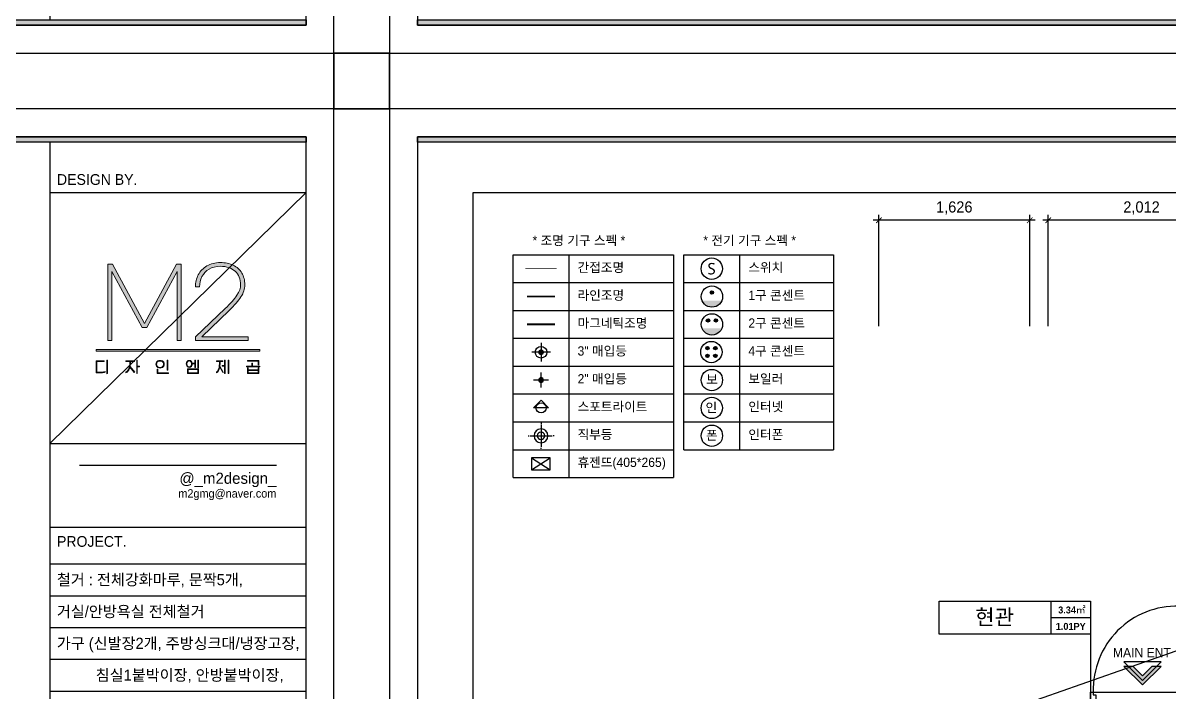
# Model space of a CAD drawing. Header units: millimetres. Extents: x 118028 to 193504, y 42792 to 96100.
# Drawn here: x 163751 to 176109, y 70797 to 78006 of the extents above; entities that cross this region are included whole.
import ezdxf
from ezdxf.enums import TextEntityAlignment as Align

# ---------------------------------------------------------------- set-up
doc = ezdxf.new("R2010")
doc.units = ezdxf.units.MM
doc.header["$LTSCALE"] = 30
doc.header["$PDMODE"] = 3
doc.linetypes.add('HID', pattern=[2.3, 1.5, -0.8])
doc.layers.get('DEFPOINTS').update_dxf_attribs({"color": 248})
for name, color, linetype in [('0-ELC TEXT', 7, 'Continuous'), ('03-TEXT', 3, 'Continuous'), ('06-LIGHT', 4, 'Continuous'), ('07-DIM WAL', 5, 'Continuous'), ('3.기호.계단선', 30, 'Continuous'), ('_U+B808_U+C774_U+C5B4 2', 7, 'Continuous'), ('CEIL-DOOR', 6, 'Continuous'), ('F-SYM', 7, 'Continuous'), ('FORM(YOURNAME)-1', 1, 'Continuous'), ('FORM(YOURNAME)-11', 1, 'Continuous'), ('HAT', 8, 'Continuous'), ('RC-LIGHT', 7, 'Continuous'), ('U-LANP', 6, 'Continuous'), ('도면층4', 4, 'Continuous'), ('도면층5', 5, 'Continuous'), ('설비', 140, 'Continuous')]:
    doc.layers.add(name, color=color, linetype=linetype)
doc.styles.add('HY 울릉도 L', font='')
doc.styles.add('YOURNAME', font='HY울릉도M.TTF')
doc.styles.add('넥슨고딕', font='NEXONLv1GothicBold.ttf')
doc.styles.add('코레일둥고', font='Korail_Round_Gothic_Medium.ttf')
doc.styles.get('HY 울릉도 L').set_extended_font_data('HY울릉도L')
doc.dimstyles.new('60', dxfattribs={"dimscale": 60, "dimtxt": 2, "dimasz": 1, "dimexe": 1, "dimexo": 1, "dimgap": 1, "dimtad": 1, "dimdec": 0, "dimrnd": 0.05, "dimdsep": 46, "dimlunit": 6, "dimtxsty": 'HY 울릉도 L', "dimblk": 'ARCHTICK', "dimcen": 2.5, "dimdle": 1, "dimclrd": 133, "dimclre": 133, "dimclrt": 30, "dimadec": 0, "dimazin": 0, "dimtfac": 1, "dimtdec": 0, "dimtix": 1, "dimtmove": 2, "dimatfit": 3, "dimldrblk": 'ARCHTICK', "dimfxl": 1, "dimlwd": -1, "dimlwe": -1, "dimarcsym": 0})

# ---------------------------------------------------------------- blocks, each defined once
blk = doc.blocks.new('block 34')
at = {"layer": '_U+B808_U+C774_U+C5B4 2'}
h = blk.add_hatch(color=35, dxfattribs=at)
h.dxf.hatch_style = 2
h.paths.add_polyline_path([(674.6, -105.53), (675.73, -105.53), (683.42, -119.69), (691.1, -105.53), (692.22, -105.53), (692.22, -123.82), (691.22, -123.82), (691.22, -107.31), (683.97, -120.67), (682.84, -120.67), (675.59, -107.31), (675.59, -123.82), (674.6, -123.82)])
h = blk.add_hatch(color=35, dxfattribs=at)
h.dxf.hatch_style = 2
edge = h.paths.add_edge_path()
edge.add_spline(control_points=[(704.68, -105.78), (705.57, -106.21), (706.25, -106.83), (706.73, -107.63), (707.21, -108.43), (707.45, -109.38), (707.45, -110.46), (707.45, -111.43), (707.14, -112.39), (706.53, -113.34), (705.92, -114.29), (704.98, -115.38), (703.7, -116.62), (703.7, -116.62), (697.12, -122.91), (697.12, -122.91), (697.12, -122.91), (708.26, -122.91), (708.26, -122.91), (708.26, -122.91), (708.26, -123.82), (708.26, -123.82), (708.26, -123.82), (695.66, -123.82), (695.66, -123.82), (695.66, -123.82), (695.66, -122.91), (695.66, -122.91), (695.66, -122.91), (702.73, -116.15), (702.73, -116.15), (703.99, -114.93), (704.93, -113.86), (705.54, -112.95), (706.15, -112.03), (706.45, -111.2), (706.45, -110.46), (706.45, -109.07), (706.01, -107.98), (705.12, -107.2), (704.23, -106.42), (703.05, -106.03), (701.57, -106.03), (700.53, -106.03), (699.64, -106.26), (698.89, -106.71), (698.15, -107.15), (697.57, -107.75), (697.18, -108.5), (696.79, -109.25), (696.59, -110.06), (696.59, -110.94), (696.59, -110.94), (695.59, -110.94), (695.59, -110.94), (695.59, -109.89), (695.83, -108.93), (696.3, -108.05), (696.77, -107.17), (697.46, -106.46), (698.36, -105.93), (699.26, -105.4), (700.33, -105.13), (701.57, -105.13), (702.76, -105.13), (703.79, -105.35), (704.68, -105.78)], knot_values=[0, 0, 0, 0, 1, 1, 1, 2, 2, 2, 3, 3, 3, 4, 4, 4, 5, 5, 5, 6, 6, 6, 7, 7, 7, 8, 8, 8, 9, 9, 9, 10, 10, 10, 11, 11, 11, 12, 12, 12, 13, 13, 13, 14, 14, 14, 15, 15, 15, 16, 16, 16, 17, 17, 17, 18, 18, 18, 19, 19, 19, 20, 20, 20, 21, 21, 21, 22, 22, 22, 22], degree=3, periodic=0)
at = {"layer": '_U+B808_U+C774_U+C5B4 2', "lineweight": 0}
blk.add_lwpolyline([(674.6, -105.53), (675.73, -105.53), (683.42, -119.69), (691.1, -105.53), (692.22, -105.53), (692.22, -123.82), (691.22, -123.82), (691.22, -107.31), (683.97, -120.67), (682.84, -120.67), (675.59, -107.31), (675.59, -123.82), (674.6, -123.82), (674.6, -105.53)], dxfattribs=at)
blk.add_open_spline([(704.68, -105.78), (705.57, -106.21), (706.25, -106.83), (706.73, -107.63), (707.21, -108.43), (707.45, -109.38), (707.45, -110.46), (707.45, -111.43), (707.14, -112.39), (706.53, -113.34), (705.92, -114.29), (704.98, -115.38), (703.7, -116.62), (703.7, -116.62), (697.12, -122.91), (697.12, -122.91), (697.12, -122.91), (708.26, -122.91), (708.26, -122.91), (708.26, -122.91), (708.26, -123.82), (708.26, -123.82), (708.26, -123.82), (695.66, -123.82), (695.66, -123.82), (695.66, -123.82), (695.66, -122.91), (695.66, -122.91), (695.66, -122.91), (702.73, -116.15), (702.73, -116.15), (703.99, -114.93), (704.93, -113.86), (705.54, -112.95), (706.15, -112.03), (706.45, -111.2), (706.45, -110.46), (706.45, -109.07), (706.01, -107.98), (705.12, -107.2), (704.23, -106.42), (703.05, -106.03), (701.57, -106.03), (700.53, -106.03), (699.64, -106.26), (698.89, -106.71), (698.15, -107.15), (697.57, -107.75), (697.18, -108.5), (696.79, -109.25), (696.59, -110.06), (696.59, -110.94), (696.59, -110.94), (695.59, -110.94), (695.59, -110.94), (695.59, -109.89), (695.83, -108.93), (696.3, -108.05), (696.77, -107.17), (697.46, -106.46), (698.36, -105.93), (699.26, -105.4), (700.33, -105.13), (701.57, -105.13), (702.76, -105.13), (703.79, -105.35), (704.68, -105.78)], degree=3, knots=[0, 0, 0, 0, 1, 1, 1, 2, 2, 2, 3, 3, 3, 4, 4, 4, 5, 5, 5, 6, 6, 6, 7, 7, 7, 8, 8, 8, 9, 9, 9, 10, 10, 10, 11, 11, 11, 12, 12, 12, 13, 13, 13, 14, 14, 14, 15, 15, 15, 16, 16, 16, 17, 17, 17, 18, 18, 18, 19, 19, 19, 20, 20, 20, 21, 21, 21, 22, 22, 22, 22], dxfattribs=at)
blk = doc.blocks.new('block 35')
at = {"layer": '_U+B808_U+C774_U+C5B4 2'}
h = blk.add_hatch(color=35, dxfattribs=at)
h.dxf.hatch_style = 2
edge = h.paths.add_edge_path()
edge.add_spline(control_points=[(673.72, -128.8), (673.72, -128.8), (672, -128.8), (672, -128.8), (672, -128.8), (672, -131.36), (672, -131.36), (672, -131.36), (673.14, -131.36), (673.14, -131.36), (673.29, -131.36), (673.44, -131.34), (673.6, -131.31), (673.75, -131.28), (673.88, -131.24), (673.98, -131.2), (673.98, -131.2), (673.98, -131.35), (673.98, -131.35), (673.88, -131.4), (673.75, -131.44), (673.6, -131.47), (673.45, -131.49), (673.3, -131.51), (673.14, -131.51), (673.14, -131.51), (671.83, -131.51), (671.83, -131.51), (671.83, -131.51), (671.83, -128.65), (671.83, -128.65), (671.83, -128.65), (673.72, -128.65), (673.72, -128.65), (673.72, -128.65), (673.72, -128.8), (673.72, -128.8)], knot_values=[0, 0, 0, 0, 1, 1, 1, 2, 2, 2, 3, 3, 3, 4, 4, 4, 5, 5, 5, 6, 6, 6, 7, 7, 7, 8, 8, 8, 9, 9, 9, 10, 10, 10, 11, 11, 11, 12, 12, 12, 12], degree=3, periodic=0)
h.paths.add_polyline_path([(674.54, -131.73), (674.38, -131.74), (674.38, -128.5), (674.54, -128.5)])
h = blk.add_hatch(color=35, dxfattribs=at)
h.dxf.hatch_style = 2
edge = h.paths.add_edge_path()
edge.add_spline(control_points=[(679.96, -130.01), (679.96, -130.01), (681.09, -131.37), (681.09, -131.37), (681.09, -131.37), (680.96, -131.47), (680.96, -131.47), (680.96, -131.47), (679.92, -130.19), (679.92, -130.19), (679.82, -130.57), (679.69, -130.87), (679.52, -131.09), (679.35, -131.32), (679.14, -131.46), (678.9, -131.51), (678.9, -131.51), (678.9, -131.36), (678.9, -131.36), (679.11, -131.3), (679.3, -131.16), (679.45, -130.93), (679.6, -130.7), (679.71, -130.39), (679.79, -130.03), (679.86, -129.66), (679.91, -129.25), (679.91, -128.8), (679.91, -128.8), (678.97, -128.8), (678.97, -128.8), (678.97, -128.8), (678.97, -128.65), (678.97, -128.65), (678.97, -128.65), (681, -128.65), (681, -128.65), (681, -128.65), (681, -128.8), (681, -128.8), (681, -128.8), (680.07, -128.8), (680.07, -128.8), (680.06, -129.26), (680.03, -129.66), (679.96, -130.01)], knot_values=[0, 0, 0, 0, 1, 1, 1, 2, 2, 2, 3, 3, 3, 4, 4, 4, 5, 5, 5, 6, 6, 6, 7, 7, 7, 8, 8, 8, 9, 9, 9, 10, 10, 10, 11, 11, 11, 12, 12, 12, 13, 13, 13, 14, 14, 14, 15, 15, 15, 15], degree=3, periodic=0)
h.paths.add_polyline_path([(682.21, -130.06), (681.69, -130.06), (681.69, -131.73), (681.54, -131.73), (681.54, -128.5), (681.69, -128.5), (681.69, -129.92), (682.21, -129.92)])
h = blk.add_hatch(color=35, dxfattribs=at)
h.dxf.hatch_style = 2
edge = h.paths.add_edge_path()
edge.add_spline(control_points=[(687.69, -128.68), (687.84, -128.76), (687.95, -128.87), (688.03, -129.01), (688.11, -129.15), (688.15, -129.3), (688.15, -129.47), (688.15, -129.64), (688.11, -129.8), (688.03, -129.94), (687.95, -130.08), (687.84, -130.19), (687.69, -130.27), (687.54, -130.35), (687.36, -130.39), (687.15, -130.39), (686.95, -130.39), (686.77, -130.35), (686.62, -130.27), (686.47, -130.19), (686.36, -130.08), (686.28, -129.94), (686.2, -129.8), (686.16, -129.64), (686.16, -129.47), (686.16, -129.3), (686.2, -129.15), (686.28, -129.01), (686.36, -128.87), (686.47, -128.76), (686.62, -128.68), (686.77, -128.6), (686.95, -128.56), (687.15, -128.56), (687.36, -128.56), (687.54, -128.6), (687.69, -128.68)], knot_values=[0, 0, 0, 0, 1, 1, 1, 2, 2, 2, 3, 3, 3, 4, 4, 4, 5, 5, 5, 6, 6, 6, 7, 7, 7, 8, 8, 8, 9, 9, 9, 10, 10, 10, 11, 11, 11, 12, 12, 12, 12], degree=3, periodic=0)
edge = h.paths.add_edge_path()
edge.add_spline(control_points=[(686.72, -128.79), (686.59, -128.86), (686.49, -128.95), (686.43, -129.07), (686.36, -129.18), (686.32, -129.32), (686.32, -129.47), (686.32, -129.63), (686.36, -129.76), (686.43, -129.88), (686.49, -130), (686.59, -130.09), (686.72, -130.15), (686.84, -130.22), (686.99, -130.25), (687.15, -130.25), (687.32, -130.25), (687.46, -130.22), (687.59, -130.15), (687.72, -130.09), (687.81, -130), (687.88, -129.88), (687.95, -129.76), (687.98, -129.63), (687.98, -129.47), (687.98, -129.32), (687.95, -129.18), (687.88, -129.07), (687.81, -128.95), (687.72, -128.86), (687.59, -128.79), (687.46, -128.73), (687.32, -128.7), (687.15, -128.7), (686.99, -128.7), (686.84, -128.73), (686.72, -128.79)], knot_values=[0, 0, 0, 0, 1, 1, 1, 2, 2, 2, 3, 3, 3, 4, 4, 4, 5, 5, 5, 6, 6, 6, 7, 7, 7, 8, 8, 8, 9, 9, 9, 10, 10, 10, 11, 11, 11, 12, 12, 12, 12], degree=3, periodic=0)
h.paths.add_polyline_path([(686.6, -131.51), (689.15, -131.51), (689.15, -131.66), (686.44, -131.66), (686.44, -130.66), (686.6, -130.66)])
h.paths.add_polyline_path([(689.03, -130.91), (688.87, -130.91), (688.87, -128.5), (689.03, -128.5)])
h = blk.add_hatch(color=35, dxfattribs=at)
h.dxf.hatch_style = 2
edge = h.paths.add_edge_path()
edge.add_spline(control_points=[(694.67, -130), (694.55, -130.16), (694.37, -130.23), (694.14, -130.23), (693.91, -130.23), (693.73, -130.16), (693.61, -130), (693.48, -129.84), (693.42, -129.64), (693.42, -129.39), (693.42, -129.14), (693.48, -128.94), (693.61, -128.78), (693.73, -128.62), (693.91, -128.54), (694.14, -128.54), (694.35, -128.54), (694.51, -128.61), (694.63, -128.74), (694.75, -128.87), (694.83, -129.04), (694.85, -129.25), (694.85, -129.25), (695.45, -129.25), (695.45, -129.25), (695.45, -129.25), (695.45, -128.52), (695.45, -128.52), (695.45, -128.52), (695.61, -128.52), (695.61, -128.52), (695.61, -128.52), (695.61, -130.29), (695.61, -130.29), (695.61, -130.29), (695.45, -130.29), (695.45, -130.29), (695.45, -130.29), (695.45, -129.4), (695.45, -129.4), (695.45, -129.4), (694.86, -129.4), (694.86, -129.4), (694.85, -129.64), (694.79, -129.85), (694.67, -130)], knot_values=[0, 0, 0, 0, 1, 1, 1, 2, 2, 2, 3, 3, 3, 4, 4, 4, 5, 5, 5, 6, 6, 6, 7, 7, 7, 8, 8, 8, 9, 9, 9, 10, 10, 10, 11, 11, 11, 12, 12, 12, 13, 13, 13, 14, 14, 14, 15, 15, 15, 15], degree=3, periodic=0)
edge = h.paths.add_edge_path()
edge.add_spline(control_points=[(693.73, -129.9), (693.83, -130.03), (693.97, -130.09), (694.14, -130.09), (694.31, -130.09), (694.45, -130.03), (694.55, -129.9), (694.65, -129.78), (694.7, -129.61), (694.7, -129.39), (694.7, -129.17), (694.65, -129), (694.55, -128.87), (694.45, -128.75), (694.31, -128.69), (694.14, -128.69), (693.97, -128.69), (693.83, -128.75), (693.73, -128.87), (693.63, -129), (693.58, -129.17), (693.58, -129.39), (693.58, -129.61), (693.63, -129.78), (693.73, -129.9)], knot_values=[0, 0, 0, 0, 1, 1, 1, 2, 2, 2, 3, 3, 3, 4, 4, 4, 5, 5, 5, 6, 6, 6, 7, 7, 7, 8, 8, 8, 8], degree=3, periodic=0)
h.paths.add_polyline_path([(693.69, -130.55), (696.36, -130.55), (696.36, -131.66), (693.69, -131.66)])
h.paths.add_polyline_path([(693.85, -131.51), (696.2, -131.51), (696.2, -130.7), (693.85, -130.7)])
h.paths.add_polyline_path([(696.36, -128.5), (696.36, -130.32), (696.2, -130.32), (696.2, -128.5)])
h = blk.add_hatch(color=35, dxfattribs=at)
h.dxf.hatch_style = 2
edge = h.paths.add_edge_path()
edge.add_spline(control_points=[(701.46, -129.93), (701.46, -129.93), (702.28, -131.39), (702.28, -131.39), (702.28, -131.39), (702.15, -131.47), (702.15, -131.47), (702.15, -131.47), (701.43, -130.17), (701.43, -130.17), (701.3, -130.94), (701.03, -131.39), (700.63, -131.51), (700.63, -131.51), (700.63, -131.35), (700.63, -131.35), (700.88, -131.26), (701.06, -130.99), (701.18, -130.55), (701.3, -130.1), (701.37, -129.52), (701.37, -128.8), (701.37, -128.8), (700.67, -128.8), (700.67, -128.8), (700.67, -128.8), (700.67, -128.65), (700.67, -128.65), (700.67, -128.65), (702.19, -128.65), (702.19, -128.65), (702.19, -128.65), (702.19, -128.8), (702.19, -128.8), (702.19, -128.8), (701.53, -128.8), (701.53, -128.8), (701.52, -129.25), (701.5, -129.63), (701.46, -129.93)], knot_values=[0, 0, 0, 0, 1, 1, 1, 2, 2, 2, 3, 3, 3, 4, 4, 4, 5, 5, 5, 6, 6, 6, 7, 7, 7, 8, 8, 8, 9, 9, 9, 10, 10, 10, 11, 11, 11, 12, 12, 12, 13, 13, 13, 13], degree=3, periodic=0)
h.paths.add_polyline_path([(702.59, -128.52), (702.75, -128.52), (702.75, -131.68), (702.59, -131.68), (702.59, -129.95), (702, -129.95), (702, -129.8), (702.59, -129.8)])
h.paths.add_polyline_path([(703.61, -128.5), (703.61, -131.73), (703.45, -131.73), (703.45, -128.5)])
h = blk.add_hatch(color=35, dxfattribs=at)
h.dxf.hatch_style = 2
h.paths.add_polyline_path([(711.02, -129.93), (711.02, -130.07), (707.82, -130.07), (707.82, -129.93), (709.16, -129.93), (709.16, -129.2), (709.32, -129.2), (709.32, -129.93)])
h.paths.add_polyline_path([(710.61, -128.72), (708.07, -128.72), (708.07, -128.57), (710.77, -128.57), (710.77, -129.64), (710.61, -129.64)])
h.paths.add_polyline_path([(710.61, -130.36), (710.77, -130.36), (710.77, -131.66), (708.08, -131.66), (708.08, -130.36), (708.24, -130.36), (708.24, -130.83), (710.61, -130.83)])
h.paths.add_polyline_path([(710.61, -131.52), (710.61, -130.97), (708.24, -130.97), (708.24, -131.52)])
at = {"layer": '_U+B808_U+C774_U+C5B4 2', "lineweight": 0}
for points in [[(674.54, -131.73), (674.38, -131.74), (674.38, -128.5), (674.54, -128.5), (674.54, -131.73)], [(682.21, -130.06), (681.69, -130.06), (681.69, -131.73), (681.54, -131.73), (681.54, -128.5), (681.69, -128.5), (681.69, -129.92), (682.21, -129.92), (682.21, -130.06)], [(689.03, -130.91), (688.87, -130.91), (688.87, -128.5), (689.03, -128.5), (689.03, -130.91)], [(696.36, -128.5), (696.36, -130.32), (696.2, -130.32), (696.2, -128.5), (696.36, -128.5)], [(702.59, -128.52), (702.75, -128.52), (702.75, -131.68), (702.59, -131.68), (702.59, -129.95), (702, -129.95), (702, -129.8), (702.59, -129.8), (702.59, -128.52)], [(703.61, -128.5), (703.61, -131.73), (703.45, -131.73), (703.45, -128.5), (703.61, -128.5)], [(710.61, -128.72), (708.07, -128.72), (708.07, -128.57), (710.77, -128.57), (710.77, -129.64), (710.61, -129.64), (710.61, -128.72)], [(686.6, -131.51), (689.15, -131.51), (689.15, -131.66), (686.44, -131.66), (686.44, -130.66), (686.6, -130.66), (686.6, -131.51)], [(693.69, -130.55), (696.36, -130.55), (696.36, -131.66), (693.69, -131.66), (693.69, -130.55)], [(693.85, -131.51), (696.2, -131.51), (696.2, -130.7), (693.85, -130.7), (693.85, -131.51)], [(711.02, -129.93), (711.02, -130.07), (707.82, -130.07), (707.82, -129.93), (709.16, -129.93), (709.16, -129.2), (709.32, -129.2), (709.32, -129.93), (711.02, -129.93)], [(710.61, -130.36), (710.77, -130.36), (710.77, -131.66), (708.08, -131.66), (708.08, -130.36), (708.24, -130.36), (708.24, -130.83), (710.61, -130.83), (710.61, -130.36)], [(710.61, -131.52), (710.61, -130.97), (708.24, -130.97), (708.24, -131.52), (710.61, -131.52)]]:
    blk.add_lwpolyline(points, dxfattribs=at)
for points, knots in [([(673.72, -128.8), (673.72, -128.8), (672, -128.8), (672, -128.8), (672, -128.8), (672, -131.36), (672, -131.36), (672, -131.36), (673.14, -131.36), (673.14, -131.36), (673.29, -131.36), (673.44, -131.34), (673.6, -131.31), (673.75, -131.28), (673.88, -131.24), (673.98, -131.2), (673.98, -131.2), (673.98, -131.35), (673.98, -131.35), (673.88, -131.4), (673.75, -131.44), (673.6, -131.47), (673.45, -131.49), (673.3, -131.51), (673.14, -131.51), (673.14, -131.51), (671.83, -131.51), (671.83, -131.51), (671.83, -131.51), (671.83, -128.65), (671.83, -128.65), (671.83, -128.65), (673.72, -128.65), (673.72, -128.65), (673.72, -128.65), (673.72, -128.8), (673.72, -128.8)], [0, 0, 0, 0, 1, 1, 1, 2, 2, 2, 3, 3, 3, 4, 4, 4, 5, 5, 5, 6, 6, 6, 7, 7, 7, 8, 8, 8, 9, 9, 9, 10, 10, 10, 11, 11, 11, 12, 12, 12, 12]), ([(679.96, -130.01), (679.96, -130.01), (681.09, -131.37), (681.09, -131.37), (681.09, -131.37), (680.96, -131.47), (680.96, -131.47), (680.96, -131.47), (679.92, -130.19), (679.92, -130.19), (679.82, -130.57), (679.69, -130.87), (679.52, -131.09), (679.35, -131.32), (679.14, -131.46), (678.9, -131.51), (678.9, -131.51), (678.9, -131.36), (678.9, -131.36), (679.11, -131.3), (679.3, -131.16), (679.45, -130.93), (679.6, -130.7), (679.71, -130.39), (679.79, -130.03), (679.86, -129.66), (679.91, -129.25), (679.91, -128.8), (679.91, -128.8), (678.97, -128.8), (678.97, -128.8), (678.97, -128.8), (678.97, -128.65), (678.97, -128.65), (678.97, -128.65), (681, -128.65), (681, -128.65), (681, -128.65), (681, -128.8), (681, -128.8), (681, -128.8), (680.07, -128.8), (680.07, -128.8), (680.06, -129.26), (680.03, -129.66), (679.96, -130.01)], [0, 0, 0, 0, 1, 1, 1, 2, 2, 2, 3, 3, 3, 4, 4, 4, 5, 5, 5, 6, 6, 6, 7, 7, 7, 8, 8, 8, 9, 9, 9, 10, 10, 10, 11, 11, 11, 12, 12, 12, 13, 13, 13, 14, 14, 14, 15, 15, 15, 15]), ([(687.69, -128.68), (687.84, -128.76), (687.95, -128.87), (688.03, -129.01), (688.11, -129.15), (688.15, -129.3), (688.15, -129.47), (688.15, -129.64), (688.11, -129.8), (688.03, -129.94), (687.95, -130.08), (687.84, -130.19), (687.69, -130.27), (687.54, -130.35), (687.36, -130.39), (687.15, -130.39), (686.95, -130.39), (686.77, -130.35), (686.62, -130.27), (686.47, -130.19), (686.36, -130.08), (686.28, -129.94), (686.2, -129.8), (686.16, -129.64), (686.16, -129.47), (686.16, -129.3), (686.2, -129.15), (686.28, -129.01), (686.36, -128.87), (686.47, -128.76), (686.62, -128.68), (686.77, -128.6), (686.95, -128.56), (687.15, -128.56), (687.36, -128.56), (687.54, -128.6), (687.69, -128.68)], [0, 0, 0, 0, 1, 1, 1, 2, 2, 2, 3, 3, 3, 4, 4, 4, 5, 5, 5, 6, 6, 6, 7, 7, 7, 8, 8, 8, 9, 9, 9, 10, 10, 10, 11, 11, 11, 12, 12, 12, 12]), ([(686.72, -128.79), (686.59, -128.86), (686.49, -128.95), (686.43, -129.07), (686.36, -129.18), (686.32, -129.32), (686.32, -129.47), (686.32, -129.63), (686.36, -129.76), (686.43, -129.88), (686.49, -130), (686.59, -130.09), (686.72, -130.15), (686.84, -130.22), (686.99, -130.25), (687.15, -130.25), (687.32, -130.25), (687.46, -130.22), (687.59, -130.15), (687.72, -130.09), (687.81, -130), (687.88, -129.88), (687.95, -129.76), (687.98, -129.63), (687.98, -129.47), (687.98, -129.32), (687.95, -129.18), (687.88, -129.07), (687.81, -128.95), (687.72, -128.86), (687.59, -128.79), (687.46, -128.73), (687.32, -128.7), (687.15, -128.7), (686.99, -128.7), (686.84, -128.73), (686.72, -128.79)], [0, 0, 0, 0, 1, 1, 1, 2, 2, 2, 3, 3, 3, 4, 4, 4, 5, 5, 5, 6, 6, 6, 7, 7, 7, 8, 8, 8, 9, 9, 9, 10, 10, 10, 11, 11, 11, 12, 12, 12, 12]), ([(694.67, -130), (694.55, -130.16), (694.37, -130.23), (694.14, -130.23), (693.91, -130.23), (693.73, -130.16), (693.61, -130), (693.48, -129.84), (693.42, -129.64), (693.42, -129.39), (693.42, -129.14), (693.48, -128.94), (693.61, -128.78), (693.73, -128.62), (693.91, -128.54), (694.14, -128.54), (694.35, -128.54), (694.51, -128.61), (694.63, -128.74), (694.75, -128.87), (694.83, -129.04), (694.85, -129.25), (694.85, -129.25), (695.45, -129.25), (695.45, -129.25), (695.45, -129.25), (695.45, -128.52), (695.45, -128.52), (695.45, -128.52), (695.61, -128.52), (695.61, -128.52), (695.61, -128.52), (695.61, -130.29), (695.61, -130.29), (695.61, -130.29), (695.45, -130.29), (695.45, -130.29), (695.45, -130.29), (695.45, -129.4), (695.45, -129.4), (695.45, -129.4), (694.86, -129.4), (694.86, -129.4), (694.85, -129.64), (694.79, -129.85), (694.67, -130)], [0, 0, 0, 0, 1, 1, 1, 2, 2, 2, 3, 3, 3, 4, 4, 4, 5, 5, 5, 6, 6, 6, 7, 7, 7, 8, 8, 8, 9, 9, 9, 10, 10, 10, 11, 11, 11, 12, 12, 12, 13, 13, 13, 14, 14, 14, 15, 15, 15, 15]), ([(693.73, -129.9), (693.83, -130.03), (693.97, -130.09), (694.14, -130.09), (694.31, -130.09), (694.45, -130.03), (694.55, -129.9), (694.65, -129.78), (694.7, -129.61), (694.7, -129.39), (694.7, -129.17), (694.65, -129), (694.55, -128.87), (694.45, -128.75), (694.31, -128.69), (694.14, -128.69), (693.97, -128.69), (693.83, -128.75), (693.73, -128.87), (693.63, -129), (693.58, -129.17), (693.58, -129.39), (693.58, -129.61), (693.63, -129.78), (693.73, -129.9)], [0, 0, 0, 0, 1, 1, 1, 2, 2, 2, 3, 3, 3, 4, 4, 4, 5, 5, 5, 6, 6, 6, 7, 7, 7, 8, 8, 8, 8]), ([(701.46, -129.93), (701.46, -129.93), (702.28, -131.39), (702.28, -131.39), (702.28, -131.39), (702.15, -131.47), (702.15, -131.47), (702.15, -131.47), (701.43, -130.17), (701.43, -130.17), (701.3, -130.94), (701.03, -131.39), (700.63, -131.51), (700.63, -131.51), (700.63, -131.35), (700.63, -131.35), (700.88, -131.26), (701.06, -130.99), (701.18, -130.55), (701.3, -130.1), (701.37, -129.52), (701.37, -128.8), (701.37, -128.8), (700.67, -128.8), (700.67, -128.8), (700.67, -128.8), (700.67, -128.65), (700.67, -128.65), (700.67, -128.65), (702.19, -128.65), (702.19, -128.65), (702.19, -128.65), (702.19, -128.8), (702.19, -128.8), (702.19, -128.8), (701.53, -128.8), (701.53, -128.8), (701.52, -129.25), (701.5, -129.63), (701.46, -129.93)], [0, 0, 0, 0, 1, 1, 1, 2, 2, 2, 3, 3, 3, 4, 4, 4, 5, 5, 5, 6, 6, 6, 7, 7, 7, 8, 8, 8, 9, 9, 9, 10, 10, 10, 11, 11, 11, 12, 12, 12, 13, 13, 13, 13])]:
    blk.add_open_spline(points, degree=3, knots=knots, dxfattribs=at)
blk = doc.blocks.new('block 33')
at = {"layer": '_U+B808_U+C774_U+C5B4 2'}
for name in ['block 34', 'block 35']:
    blk.add_blockref(name, (0, 0), dxfattribs=at)
blk = doc.blocks.new('block 32')
at = {"layer": '_U+B808_U+C774_U+C5B4 2'}
h = blk.add_hatch(color=35, dxfattribs=at)
h.dxf.hatch_style = 2
h.paths.add_polyline_path([(711.02, -126.32), (671.83, -126.32), (671.83, -125.91), (711.02, -125.91)])
at = {"layer": '_U+B808_U+C774_U+C5B4 2', "lineweight": 0}
blk.add_lwpolyline([(711.02, -126.32), (671.83, -126.32), (671.83, -125.91), (711.02, -125.91), (711.02, -126.32)], dxfattribs=at)
at = {"layer": '_U+B808_U+C774_U+C5B4 2'}
blk.add_blockref('block 33', (0, 0), dxfattribs=at)
blk = doc.blocks.new('FORM-ELEVATION')
at = {"layer": 'FORM(YOURNAME)-11'}
h = blk.add_hatch(color=256, dxfattribs=at)
h.dxf.hatch_style = 1
h.paths.add_polyline_path([(-10309, 35708), (71691, 35708), (71691, 35508), (-10309, 35508)])
h.paths.add_polyline_path([(-10309, -21492), (71691, -21492), (71691, -21692), (-10309, -21692)])
at = {"layer": 'DEFPOINTS', "color": 158}
for p, q in [((62481, 35508), (62481, -21492)), ((62481, 33708), (71691, 33708)), ((62481, 24686), (71691, 33708)), ((62481, 24686), (71691, 24686)), ((71691, 20353), (62481, 20353)), ((71691, 19211), (62481, 19211)), ((71691, 18069), (62481, 18069)), ((71691, 16927), (62481, 16927)), ((71691, 15784), (62481, 15784))]:
    blk.add_line(p, q, dxfattribs=at)
at = {"layer": 'DEFPOINTS', "color": 1}
for points in [[(-11309, 38708), (-11309, 36708), (-13309, 36708)], [(72691, 38708), (72691, 36708), (74691, 36708)], [(-11309, -24692), (-11309, -22692), (-13309, -22692)], [(72691, -24692), (72691, -22692), (74691, -22692)]]:
    blk.add_lwpolyline(points, dxfattribs=at)
at = {"layer": 'DEFPOINTS', "color": 158}
for points in [[(-10309, -21692), (71691, -21692), (71691, 35708), (-10309, 35708)], [(-8309, 33708), (61071, 33708), (61071, -19692), (-8309, -19692)]]:
    blk.add_lwpolyline(points, close=True, dxfattribs=at)
at = {"layer": 'FORM(YOURNAME)-11', "color": 251}
blk.add_line((63550, 23916), (70622, 23916), dxfattribs=at)
at = {"layer": 'FORM(YOURNAME)-11', "color": 14}
blk.add_line((62481, 21686), (71691, 21686), dxfattribs=at)
at = {"layer": 'FORM(YOURNAME)-11', "color": 250}
blk.add_lwpolyline([(-11309, -22692), (72691, -22692), (72691, 36708), (-11309, 36708)], close=True, dxfattribs=at)
at = {"layer": 'FORM(YOURNAME)-11'}
for points in [[(-10309, 35708), (71691, 35708), (71691, 35508), (-10309, 35508)], [(-10309, -21492), (71691, -21492), (71691, -21692), (-10309, -21692)]]:
    blk.add_lwpolyline(points, close=True, dxfattribs=at)
at = {"layer": '_U+B808_U+C774_U+C5B4 2', "xscale": 150, "yscale": 150, "zscale": 150}
blk.add_blockref('block 32', (-36628, 46957), dxfattribs=at)
at = {"layer": 'FORM(YOURNAME)-11', "color": 14, "style": 'YOURNAME'}
for s, p in [('DESIGN BY.', (62739, 34170)), ('PROJECT.', (62739, 21172))]:
    blk.add_text(s, height=386.1, dxfattribs=at).set_placement(p, align=Align.MIDDLE_LEFT)
for s, height, width, p in [('@_m2design_', 400, 1.03, (70622, 23242)), ('m2gmg@naver.com', 300, 0.995, (70622, 22747))]:
    blk.add_text(s, height=height, dxfattribs=dict(at, width=width)).set_placement(p, align=Align.RIGHT)
at = {"layer": 'FORM(YOURNAME)-11', "color": 3, "style": 'YOURNAME'}
for tag, height, p in [('1', 451, (71041, -1219)), ('2', 451, (71041, -1863)), ('3', 451, (71041, -3150)), ('4', 451, (71041, -5081)), ('5', 515, (71041, -7398)), ('6', 515, (71041, -9650)), ('7', 515, (71041, -11903)), ('8', 515, (71041, -14155)), ('9', 515, (71041, -16408)), ('10', 515, (66791, -18596)), ('11', 515, (71041, -18660)), ('12', 515, (66791, -20848)), ('13', 515, (71041, -20848))]:
    blk.add_attdef(tag, text='', height=height, dxfattribs=at).set_placement(p, align=Align.MIDDLE_RIGHT)
blk = doc.blocks.new('hallogen')
h = blk.add_hatch(color=256)
h.dxf.hatch_style = 1
edge = h.paths.add_edge_path()
edge.add_arc((48592, 60854), 31.2, 0, 360, ccw=False)
at = {"color": 1, "linetype": 'Continuous'}
for p, q in [((48592, 60954), (48592, 60754)), ((48692, 60854), (48492, 60854))]:
    blk.add_line(p, q, dxfattribs=at)
at = {"color": 4, "linetype": 'Continuous'}
blk.add_circle((48592, 60854), 62.5, dxfattribs=at)
blk = doc.blocks.new('1')
at = {"linetype": 'Continuous'}
h = blk.add_hatch(color=4, dxfattribs=at)
h.dxf.hatch_style = 1
edge = h.paths.add_edge_path()
edge.add_arc((11539653, -14273504), 37.5, 0, 360)
at = {"color": 1, "linetype": 'Continuous'}
for p, q in [((11539653, -14273637), (11539653, -14273370)), ((11539520, -14273504), (11539787, -14273504))]:
    blk.add_line(p, q, dxfattribs=at)
at = {"color": 4, "linetype": 'Continuous'}
for radius in [41.5, 37.5]:
    blk.add_circle((11539653, -14273504), radius, dxfattribs=at)
blk = doc.blocks.new('매입등')
at = {"layer": 'HAT', "color": 1}
for p, q in [((0, 140), (0, 130)), ((-140, 0), (-130, 0)), ((120, 0), (-120, 0)), ((0, 120), (0, -120)), ((140, 0), (130, 0)), ((-140, 0), (-130, 0)), ((0, -140), (0, -130))]:
    blk.add_line(p, q, dxfattribs=at)
blk.add_circle((0, 0), 40, dxfattribs=at)
at = {"layer": 'U-LANP'}
blk.add_circle((0, 0), 75, dxfattribs=at)
blk = doc.blocks.new('A$C59950440')
at = {"layer": 'CEIL-DOOR'}
blk.add_blockref('매입등', (140, 140), dxfattribs=at)
blk = doc.blocks.new('SW')
at = {"layer": '설비', "color": 140}
blk.add_circle((11533254, -14277699), 184, dxfattribs=at)
at = {"layer": '설비', "color": 140, "insert": (11533320, -14277601), "char_height": 197.14, "width": 314.33, "attachment_point": 3, "style": '코레일둥고'}
blk.add_mtext('{\\fMalgun Gothic|b0|i0|c129|p50;S}', dxfattribs=at)
blk = doc.blocks.new('egoo')
at = {"layer": '설비'}
h = blk.add_hatch(color=140, dxfattribs=at)
edge = h.paths.add_edge_path()
edge.add_arc((1015645, 443434), 22.3, 0, 360)
h = blk.add_hatch(color=140, dxfattribs=at)
edge = h.paths.add_edge_path()
edge.add_arc((1015748, 443434), 22.3, 0, 360)
h = blk.add_hatch(color=140, dxfattribs=at)
edge = h.paths.add_edge_path()
edge.add_line((1015826, 443329), (1015567, 443329))
edge.add_ellipse((1015696, 443381), major_axis=(99, 99), ratio=1, start_angle=156.9578, end_angle=293.0422)
at = {"layer": '설비', "color": 140}
for centre, radius in [((1015696, 443381), 140), ((1015645, 443434), 22.3), ((1015748, 443434), 22.3)]:
    blk.add_circle(centre, radius, dxfattribs=at)
blk = doc.blocks.new('DLSXJSPT')
at = {"layer": '설비', "color": 140}
blk.add_circle((242956, 103418), 115, dxfattribs=at)
at = {"layer": '설비', "color": 140, "style": '코레일둥고'}
blk.add_text('인', height=100, dxfattribs=at).set_placement((242888, 103372))
blk = doc.blocks.new('DLSXJVHS')
at = {"layer": '설비', "color": 140}
blk.add_circle((236551, 103608), 115, dxfattribs=at)
at = {"layer": '설비', "color": 140, "style": '코레일둥고'}
blk.add_text('폰', height=100, dxfattribs=at).set_placement((236487, 103564))
blk = doc.blocks.new('DLFRN')
at = {"layer": '설비'}
h = blk.add_hatch(color=140, dxfattribs=at)
edge = h.paths.add_edge_path()
edge.add_arc((236552, 104851), 18.3, 0, 360)
h = blk.add_hatch(color=140, dxfattribs=at)
edge = h.paths.add_edge_path()
edge.add_line((236659, 104765), (236446, 104765))
edge.add_ellipse((236552, 104808), major_axis=(81.3, 81.3), ratio=1, start_angle=156.9578, end_angle=293.0422)
at = {"layer": '설비', "color": 140}
for centre, radius in [((236552, 104808), 115), ((236552, 104851), 18.3)]:
    blk.add_circle(centre, radius, dxfattribs=at)
blk = doc.blocks.new('QHDLFFJ')
at = {"layer": '설비', "color": 140}
blk.add_circle((236551, 104208), 115, dxfattribs=at)
at = {"layer": '설비', "color": 140, "style": '코레일둥고'}
blk.add_text('보 ', height=100, dxfattribs=at).set_placement((236490, 104164))
blk = doc.blocks.new('4RNZHS')
at = {"layer": '설비'}
h = blk.add_hatch(color=140, dxfattribs=at)
edge = h.paths.add_edge_path()
edge.add_arc((244434, 96095), 18.3, -90, 270, ccw=False)
h = blk.add_hatch(color=140, dxfattribs=at)
edge = h.paths.add_edge_path()
edge.add_arc((244434, 96011), 18.3, -90, 270, ccw=False)
h = blk.add_hatch(color=140, dxfattribs=at)
edge = h.paths.add_edge_path()
edge.add_arc((244520, 96095), 18.3, 270, 630)
h = blk.add_hatch(color=140, dxfattribs=at)
edge = h.paths.add_edge_path()
edge.add_arc((244520, 96011), 18.3, 270, 630)
at = {"layer": '설비', "color": 140}
for centre, radius in [((244477, 96053), 115), ((244434, 96095), 18.3), ((244434, 96011), 18.3), ((244520, 96095), 18.3), ((244520, 96011), 18.3)]:
    blk.add_circle(centre, radius, dxfattribs=at)
blk = doc.blocks.new('_ArchTick')
at = {"color": 0, "linetype": 'ByBlock', "const_width": 0.15}
blk.add_lwpolyline([(-0.5, -0.5), (0.5, 0.5)], dxfattribs=at)
blk = doc.blocks.new('*D238')
at = {"layer": '07-DIM WAL', "color": 133, "transparency": 16777216}
for p, q in [((176878, 75880), (174746, 75880)), ((174806, 74740), (174806, 75940)), ((176818, 74740), (176818, 75940))]:
    blk.add_line(p, q, dxfattribs=at)
at = {"layer": 'DEFPOINTS', "color": 0, "transparency": 16777216}
for p in [(174806, 75880), (174806, 74680), (176818, 74680)]:
    blk.add_point(p, dxfattribs=at)
at = {"layer": '07-DIM WAL', "color": 133, "transparency": 16777216, "xscale": 60, "yscale": 60, "zscale": 60, "rotation": 180}
blk.add_blockref('_ArchTick', (174806, 75880), dxfattribs=at)
at = {"layer": '07-DIM WAL', "color": 133, "transparency": 16777216, "xscale": 60, "yscale": 60, "zscale": 60}
blk.add_blockref('_ArchTick', (176818, 75880), dxfattribs=at)
at = {"layer": '07-DIM WAL', "color": 30, "transparency": 16777216, "insert": (175812, 76012), "char_height": 120, "attachment_point": 5, "style": 'HY 울릉도 L'}
blk.add_mtext('2,012', dxfattribs=at)
blk = doc.blocks.new('*D239')
at = {"layer": '07-DIM WAL', "color": 133, "transparency": 16777216}
for p, q in [((174666, 75880), (172920, 75880)), ((172980, 74740), (172980, 75940)), ((174606, 74740), (174606, 75940))]:
    blk.add_line(p, q, dxfattribs=at)
at = {"layer": 'DEFPOINTS', "color": 0, "transparency": 16777216}
for p in [(172980, 75880), (172980, 74680), (174606, 74680)]:
    blk.add_point(p, dxfattribs=at)
at = {"layer": '07-DIM WAL', "color": 133, "transparency": 16777216, "xscale": 60, "yscale": 60, "zscale": 60, "rotation": 180}
blk.add_blockref('_ArchTick', (172980, 75880), dxfattribs=at)
at = {"layer": '07-DIM WAL', "color": 133, "transparency": 16777216, "xscale": 60, "yscale": 60, "zscale": 60}
blk.add_blockref('_ArchTick', (174606, 75880), dxfattribs=at)
at = {"layer": '07-DIM WAL', "color": 30, "transparency": 16777216, "insert": (173793, 76012), "char_height": 120, "attachment_point": 5, "style": 'HY 울릉도 L'}
blk.add_mtext('1,626', dxfattribs=at)
blk = doc.blocks.new('F-SYM-ENT NAME')
at = {"layer": 'F-SYM'}
h = blk.add_hatch(color=1, dxfattribs=at)
h.dxf.hatch_style = 1
h.paths.add_polyline_path([(-181267, -29725), (-181467, -29925), (-181367, -29925), (-181267, -29825), (-181167, -29925), (-181067, -29925)])
at = {"layer": 'F-SYM', "color": 1}
for points in [[(-181267, -29725), (-181467, -29925), (-181367, -29925), (-181267, -29825), (-181167, -29925), (-181067, -29925)], [(-181267, -29775), (-181467, -29975), (-181067, -29975)]]:
    blk.add_lwpolyline(points, close=True, dxfattribs=at)
at = {"layer": 'F-SYM', "color": 1, "style": 'YOURNAME'}
blk.add_attdef('ENT', text='', height=100, dxfattribs=at).set_placement((-181267, -30025), align=Align.TOP_CENTER)
blk = doc.blocks.new('vusaudeh')
at = {"layer": '도면층4'}
blk.add_line((149461, 89217), (150446, 89217), dxfattribs=at)
blk.add_lwpolyline([(149461, 89217), (149491, 89217), (149491, 89187), (149521, 89187), (149521, 89047), (149491, 89047), (149491, 89017), (149461, 89017), (149461, 89217)], dxfattribs=at)
at = {"layer": '도면층5'}
blk.add_arc((150391, 89242), 900, 88.4051, 181.5949, dxfattribs=at)
at = {"layer": 'F-SYM'}
ref = blk.add_blockref('F-SYM-ENT NAME', (-31245, 59568), dxfattribs=dict(at, rotation=180))
ref.add_attrib('ENT', 'MAIN ENT', dxfattribs={"color": 1, "height": 100, "style": 'YOURNAME'}).set_placement((150016, 89692), align=Align.TOP_CENTER)
blk = doc.blocks.new('cjswjdeh2')
blk.add_blockref('vusaudeh', (59803, -18420))

msp = doc.modelspace()

# ---------------------------------------------------------------- linework, layer by layer
at = {"color": 4}
for p, q in [((169337.4, 73939.9), (169255.5, 73858)), ((169419.3, 73858), (169337.4, 73939.9)), ((169419.3, 73858), (169255.5, 73858))]:
    msp.add_line(p, q, dxfattribs=at)
msp.add_circle((169337.4, 73858), 54.6, dxfattribs=at)
at = {"layer": '0-ELC TEXT'}
for p, q in [((169637.4, 75508), (169637.4, 73108)), ((171478.8, 75508), (171478.8, 73408)), ((169037.4, 75208), (170765.6, 75208)), ((170878.8, 75208), (172489.7, 75208)), ((169037.4, 74908), (170765.6, 74908)), ((170878.8, 74908), (172489.7, 74908)), ((169037.4, 74608), (170765.6, 74608)), ((170878.8, 74608), (172489.7, 74608)), ((169037.4, 74308), (170765.6, 74308)), ((170878.8, 74308), (172489.7, 74308)), ((169037.4, 74008), (170765.6, 74008)), ((170878.8, 74008), (172489.7, 74008)), ((169037.4, 73708), (170765.6, 73708)), ((170878.8, 73708), (172489.7, 73708)), ((169037.4, 73408), (170765.6, 73408)), ((170878.8, 73408), (172489.7, 73408)), ((169037.4, 73108), (170765.6, 73108)), ((174835.8, 71421.7), (174835.8, 71775.5)), ((174835.8, 71598.6), (175260.5, 71598.6)), ((175260.5, 71421.7), (175260.5, 70269.8))]:
    msp.add_line(p, q, dxfattribs=at)
for points in [[(169037.4, 73108), (169037.4, 75508), (170765.6, 75508), (170765.6, 73108)], [(170878.8, 73408), (170878.8, 75508), (172489.7, 75508), (172489.7, 73408)]]:
    msp.add_lwpolyline(points, dxfattribs=at)
msp.add_lwpolyline([(173628.6, 71775.5), (175260.5, 71775.5), (175260.5, 71421.7), (173628.6, 71421.7)], close=True, dxfattribs=at)
at = {"layer": '06-LIGHT', "color": 10, "linetype": 'HID', "const_width": 10}
msp.add_lwpolyline([(169506.2, 75358), (169168.6, 75358)], dxfattribs=at)
at = {"layer": '07-DIM WAL'}
msp.add_line((192904.4, 77080.3), (141904.4, 59260.3), dxfattribs=at)
at = {"layer": '3.기호.계단선'}
for p, q in [((169233.9, 73189.2), (169436.4, 73321.7)), ((169233.9, 73321.7), (169436.4, 73189.2))]:
    msp.add_line(p, q, dxfattribs=at)
at = {"layer": '3.기호.계단선', "const_width": 20}
msp.add_lwpolyline([(169488.4, 74758), (169186.7, 74758)], dxfattribs=at)
at = {"layer": '3.기호.계단선'}
msp.add_lwpolyline([(169233.9, 73189.2), (169436.4, 73189.2), (169436.4, 73321.7), (169233.9, 73321.7)], close=True, dxfattribs=at)
at = {"layer": '설비', "color": 140, "const_width": 20}
msp.add_lwpolyline([(169488.4, 75058), (169186.7, 75058)], dxfattribs=at)

# ---------------------------------------------------------------- block references
msp.add_blockref('cjswjdeh2', (-34003.1, 0))
at = {"layer": 'FORM(YOURNAME)-1', "xscale": 0.3, "yscale": 0.3, "zscale": 0.3}
for p in [(145297, 84487.8), (171097, 84487.8), (145297, 66067.8), (171097, 66067.8)]:
    msp.add_blockref('FORM-ELEVATION', p, dxfattribs=at)
at = {"layer": 'RC-LIGHT'}
msp.add_blockref('hallogen', (120745.7, 13603.7), dxfattribs=at)
at = {"layer": 'RC-LIGHT', "xscale": -0.6024096385271789, "yscale": 0.6024096385271789, "zscale": 0.6024096385271789}
msp.add_blockref('1', (7120935.9, 8672654.2), dxfattribs=at)
at = {"layer": 'RC-LIGHT', "xscale": -1}
msp.add_blockref('A$C59950440', (169477.4, 73418), dxfattribs=at)
at = {"layer": '설비', "color": 140}
for name, p, xscale, yscale, zscale in [('SW', (-7037105, 8998920.1), 0.625, 0.625, 0.625), ('egoo', (-663141.9, -289448.3), 0.8214285869294655, 0.8214285869294655, 0.8214285869294655)]:
    msp.add_blockref(name, p, dxfattribs=dict(at, xscale=xscale, yscale=yscale, zscale=zscale))
at = {"layer": '설비'}
for name, p in [('DLFRN', (-65372, -29749.8)), ('4RNZHS', (-73303.2, -21592.7)), ('QHDLFFJ', (-65372, -30049.8)), ('DLSXJSPT', (-71777.2, -29560.4)), ('DLSXJVHS', (-65372, -30049.8))]:
    msp.add_blockref(name, p, dxfattribs=at)

# ---------------------------------------------------------------- texts
at = {"layer": '0-ELC TEXT', "style": '코레일둥고'}
for s, height, p in [('* 조명 기구 스펙 *', 100, (169245.7, 75612.4)), ('* 전기 기구 스펙 *', 100, (171087, 75612.4)), ('간접조명', 100, (169731.3, 75322)), ('스위치', 100, (171572.7, 75322)), ('라인조명', 100, (169731.3, 75022)), ('1구 콘센트', 100, (171572.7, 75022)), ('마그네틱조명', 100, (169731.3, 74722)), ('2구 콘센트', 100, (171572.7, 74722)), ('3" 매입등', 100, (169731.3, 74422)), ('4구 콘센트', 100, (171572.7, 74422)), ('2" 매입등', 100, (169731.3, 74122)), ('보일러', 100, (171572.7, 74122)), ('스포트라이트', 100, (169731.3, 73822)), ('인터넷', 100, (171572.7, 73822)), ('직부등', 100, (169731.3, 73522)), ('인터폰', 100, (171572.7, 73522)), ('휴젠뜨(405*265)', 100, (169731.3, 73222)), ('철거 : 전체강화마루, 문짝5개,', 120, (164116.7, 71947.2)), ('거실/안방욕실 전체철거', 120, (164116.7, 71604.5)), ('가구 (신발장2개, 주방싱크대/냉장고장,', 120, (164116.7, 71261.9)), ('침실1붙박이장, 안방붙박이장,', 120, (164536, 70919.3))]:
    msp.add_text(s, height=height, dxfattribs=at).set_placement(p)
at = {"layer": '03-TEXT'}
for s, height, style, p in [('현관', 166.67, '코레일둥고', (174227.2, 71522)), ('3.34㎡', 75, '넥슨고딕', (175061.4, 71643.7)), ('1.01PY', 75, '넥슨고딕', (175048.6, 71466.8))]:
    msp.add_text(s, height=height, dxfattribs=dict(at, style=style)).set_placement(p, align=Align.CENTER)

# ---------------------------------------------------------------- dimensions: what is measured, and where the dimension line sits
at = {"layer": '07-DIM WAL'}
for base, p1, p2, picture, middle in [((172980.4, 75880.3), (174606.4, 74680.3), (172980.4, 74680.3), '*D239', (173793.4, 76012.2)), ((174806.4, 75880.3), (176818.4, 74680.3), (174806.4, 74680.3), '*D238', (175812.4, 76012.2))]:
    dim = msp.add_linear_dim(base=base, p1=p1, p2=p2, dimstyle='60', dxfattribs=at)
    dim.commit()
    dim.dimension.update_dxf_attribs({"geometry": picture, "text_midpoint": middle})

doc.saveas('drawing.dxf')
